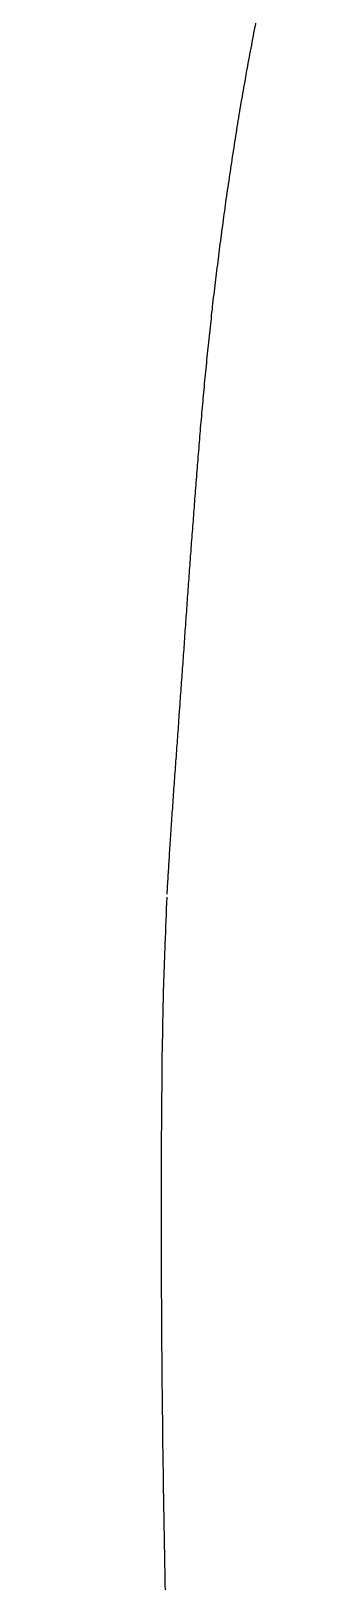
# Model space of a CAD drawing. Extents: x 527 to 614, y 487 to 635.
# Drawn here: x 541.33 to 543.58, y 542.96 to 554.62 of the extents above; entities that cross this region are included whole.
import ezdxf

# ---------------------------------------------------------------- set-up
doc = ezdxf.new("R2010")
doc.units = 0
doc.header["$MEASUREMENT"] = 0
doc.layers.add('1', color=4, linetype='Continuous')

# ---------------------------------------------------------------- blocks, each defined once
blk = doc.blocks.new('VANGUARD')
at = {"layer": '1', "color": 2}
for points in [[(15.456, 43.101), (15.458, 43.148, -0.001377), (15.462, 43.214, -0.001078), (15.466, 43.278, -0.000852), (15.47, 43.344, -0.000644), (15.474, 43.413, -0.000507), (15.479, 43.484, -0.000408), (15.484, 43.558, -0.00033), (15.489, 43.634, -0.000261), (15.494, 43.712, -0.000208), (15.5, 43.791, -0.000159), (15.505, 43.872, -0.00012), (15.511, 43.954, -0.000081), (15.517, 44.036, -0.000048), (15.523, 44.119, -0.000009), (15.529, 44.201, 0.000009), (15.535, 44.283, 0.000012), (15.541, 44.365, 0.00001), (15.546, 44.448), (15.552, 44.53, -0.000006), (15.558, 44.612, -0.000011), (15.564, 44.694, -0.000017), (15.57, 44.776, -0.000024), (15.576, 44.859, -0.00003), (15.582, 44.941, -0.000036), (15.587, 45.023, -0.000042), (15.593, 45.105, -0.000049), (15.599, 45.188, -0.000054), (15.605, 45.27, -0.00006), (15.611, 45.352, -0.000064), (15.617, 45.435, -0.000068), (15.623, 45.517, -0.000071), (15.629, 45.599, -0.000075), (15.635, 45.682, -0.000078), (15.641, 45.764, -0.000084), (15.648, 45.847, -0.000085), (15.654, 45.929, -0.000083), (15.66, 46.012, -0.000103), (15.666, 46.095, -0.000152), (15.673, 46.179, -0.000207), (15.679, 46.263, -0.00028), (15.686, 46.348, -0.000343), (15.693, 46.434, -0.00041), (15.7, 46.521, -0.000471), (15.707, 46.608, -0.000541), (15.715, 46.696, -0.0006), (15.723, 46.785, -0.000662), (15.731, 46.874, -0.00069), (15.739, 46.963, -0.000694), (15.748, 47.052, -0.000698), (15.757, 47.141, -0.000705), (15.766, 47.231, -0.000711), (15.775, 47.32, -0.000717), (15.785, 47.409, -0.000722), (15.795, 47.499, -0.000729), (15.805, 47.588, -0.000734), (15.816, 47.678, -0.000741), (15.827, 47.767, -0.000746), (15.838, 47.857, -0.000752), (15.849, 47.947, -0.000758), (15.861, 48.036, -0.000766), (15.873, 48.126, -0.000774), (15.885, 48.216, -0.000787), (15.897, 48.306, -0.000797), (15.91, 48.396, -0.000808), (15.924, 48.487, -0.000818), (15.937, 48.577, -0.000829), (15.951, 48.668, -0.000839), (15.965, 48.758, -0.00085), (15.979, 48.849, -0.000859), (15.994, 48.94, -0.000869), (16.009, 49.031, -0.000878), (16.025, 49.122, -0.000888), (16.041, 49.213, -0.000896), (16.057, 49.304, -0.000906), (16.074, 49.395, -0.000915), (16.091, 49.486, -0.000925), (16.108, 49.578, -0.000934), (16.126, 49.669, -0.000943)], [(15.443, 37.814, -0.000173), (15.441, 37.927, -0.000169), (15.439, 38.039, -0.000165), (15.437, 38.152, -0.000161), (15.435, 38.264, -0.000155), (15.433, 38.377, -0.000154), (15.431, 38.489, -0.000157), (15.429, 38.601, -0.000161), (15.428, 38.714, -0.000166), (15.426, 38.827, -0.000171), (15.424, 38.939, -0.000176), (15.423, 39.052, -0.00018), (15.422, 39.165, -0.000186), (15.42, 39.277, -0.00019), (15.419, 39.39, -0.000195), (15.418, 39.503, -0.0002), (15.417, 39.616, -0.000205), (15.416, 39.729, -0.000209), (15.415, 39.842, -0.000213), (15.415, 39.956, -0.000216), (15.414, 40.069, -0.000218), (15.414, 40.182, -0.00022), (15.413, 40.295, -0.000223), (15.413, 40.409, -0.000224), (15.413, 40.522, -0.000226), (15.413, 40.636, -0.000228), (15.413, 40.749, -0.00023), (15.413, 40.863, -0.000232), (15.413, 40.977, -0.000235), (15.413, 41.09, -0.000235), (15.414, 41.204, -0.000235), (15.414, 41.318, -0.00024), (15.415, 41.432, -0.000252), (15.416, 41.547, -0.000284), (15.417, 41.663, -0.00035), (15.418, 41.781, -0.000613), (15.419, 41.907, -0.001005), (15.422, 42.04, -0.000717), (15.424, 42.162, -0.000009), (15.426, 42.278, -0.001498), (15.431, 42.454, -0.002463), (15.441, 42.728, -0.001049), (15.455, 43.079, -0.001049)]]:
    blk.add_lwpolyline(points, format="xyb", dxfattribs=at)

msp = doc.modelspace()

# ---------------------------------------------------------------- block references
at = {"layer": '1'}
msp.add_blockref('VANGUARD', (526.9, 505.027), dxfattribs=at)

doc.saveas('drawing.dxf')
